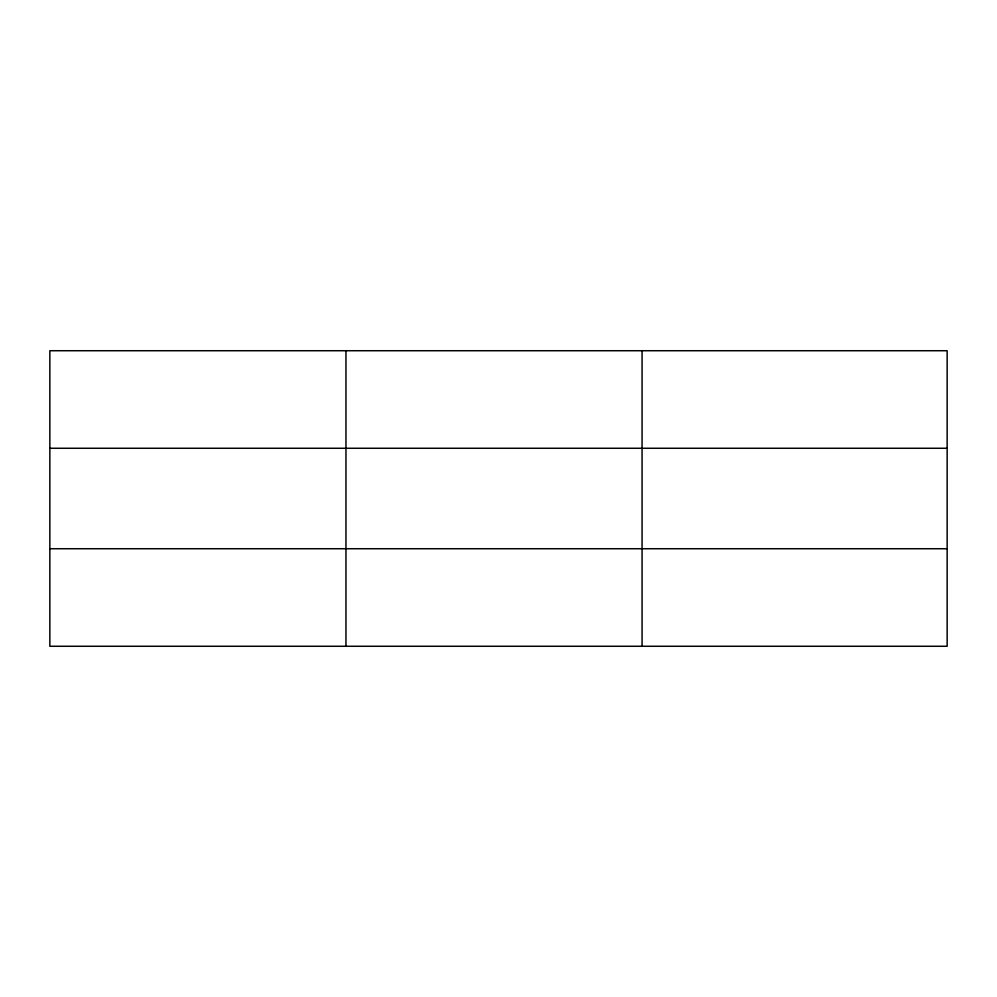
<?xml version="1.0" encoding="UTF-8"?>
<svg xmlns="http://www.w3.org/2000/svg" width="997" height="997" viewBox="0 0 997 997"><rect width="100%" height="100%" fill="white"/><g stroke="black" fill="none" stroke-linecap="round" stroke-linejoin="round"><path stroke-width="1.5" d="M345.959 646.268L345.959 350.732M642.068 646.268L642.068 350.732M947.15 548.736L947.15 646.268L49.85 646.268L49.85 350.732L947.15 350.732L947.15 548.736L49.85 548.736M49.85 448.264L947.15 448.264"/></g></svg>
